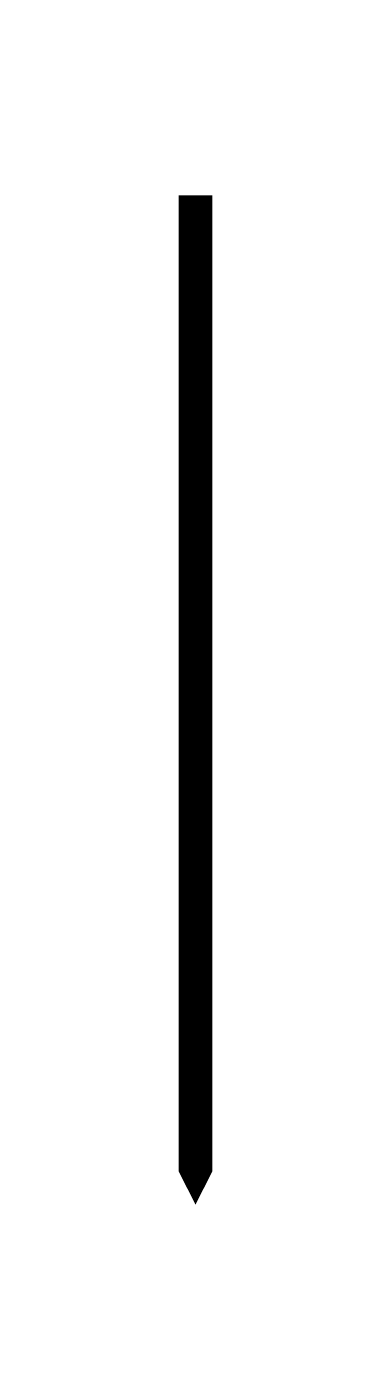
# Model space of a CAD drawing. Extents: x 0 to 1, y -0.5 to 3.5.
import ezdxf

# ---------------------------------------------------------------- set-up
doc = ezdxf.new("R2010")
doc.units = 0
doc.header["$MEASUREMENT"] = 0
doc.layers.get('0').update_dxf_attribs({"linetype": 'CONTINUOUS'})

msp = doc.modelspace()

# ---------------------------------------------------------------- linework, layer by layer
at = {"color": 1}
msp.add_lwpolyline([(0.5, 3, 0.1, 0.1, 0), (0.5, 1, 1, 0, 0), (0.5, 0, 0, 0, 0)], format="xyseb", dxfattribs=at)

doc.saveas('drawing.dxf')
